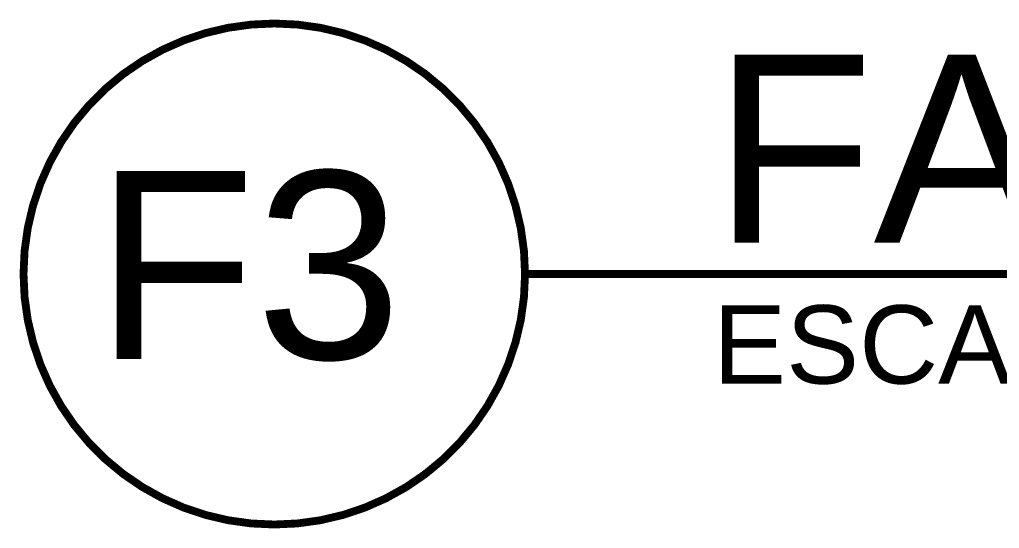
# Model space of a CAD drawing. Header units: millimetres. Extents: x 2056 to 4470, y 1400 to 3101.
# Drawn here: x 2110.026 to 2112.371, y 1402.359 to 1403.577 of the extents above; entities that cross this region are included whole.
import ezdxf

# ---------------------------------------------------------------- set-up
doc = ezdxf.new("R2010")
doc.units = ezdxf.units.MM
doc.layers.add('A-Anno-Titl', color=233, linetype='Continuous', lineweight=50)
doc.styles.add('ROMAN', font='arial.ttf')

# ---------------------------------------------------------------- blocks, each defined once
blk = doc.blocks.new('01420-TITULO BLOQUE DE DIBUJO')
at = {"color": 0, "linetype": 'Continuous', "const_width": 0.00025}
blk.add_lwpolyline([(0.029, 0.016, 0.414214), (0.021, 0.024, 0.414214), (0.013, 0.016, 0.414214), (0.021, 0.008, 0.414214), (0.029, 0.016, -0.219374)], format="xyb", dxfattribs=at)
blk.add_lwpolyline([(0.029, 0.016), (0.150778, 0.016)], dxfattribs=at)
at = {"style": 'ROMAN'}
blk.add_text('ESCALA ', height=0.0025, dxfattribs=at).set_placement((0.035, 0.0125))
at = {"lineweight": 9, "style": 'ROMAN'}
for tag, p, height in [('TÍTULO-BLOQUE-DE-DIBUJO', (0.035, 0.017), 0.006), ('C4', (0.015287, 0.013286), 0.006), ('1:10', (0.050207, 0.0125), 0.0025)]:
    blk.add_attdef(tag, p, '', height=height, dxfattribs=at)
blk = doc.blocks.new('fachada lateral 2')
at = {"layer": 'A-Anno-Titl'}
ref = blk.add_blockref('01420-TITULO BLOQUE DE DIBUJO', (-5.5634, 4.631), dxfattribs=dict(at, xscale=75, yscale=75, zscale=75, rotation=270))
ref.add_attrib('C4', 'F3', (-4.567, 3.4845), dxfattribs={"layer": '0', "color": 0, "lineweight": 9, "height": 0.45, "rotation": 270, "style": 'ROMAN'})
ref.add_attrib('TÍTULO-BLOQUE-DE-DIBUJO', 'FACHADA LATERAL', (-4.2884, 2.006), dxfattribs={"layer": '0', "color": 0, "lineweight": 9, "height": 0.45, "rotation": 270, "style": 'ROMAN'})

msp = doc.modelspace()

# ---------------------------------------------------------------- block references
at = {"rotation": 90}
msp.add_blockref('fachada lateral 2', (2113.6916, 1407.3313), dxfattribs=at)

doc.saveas('drawing.dxf')
